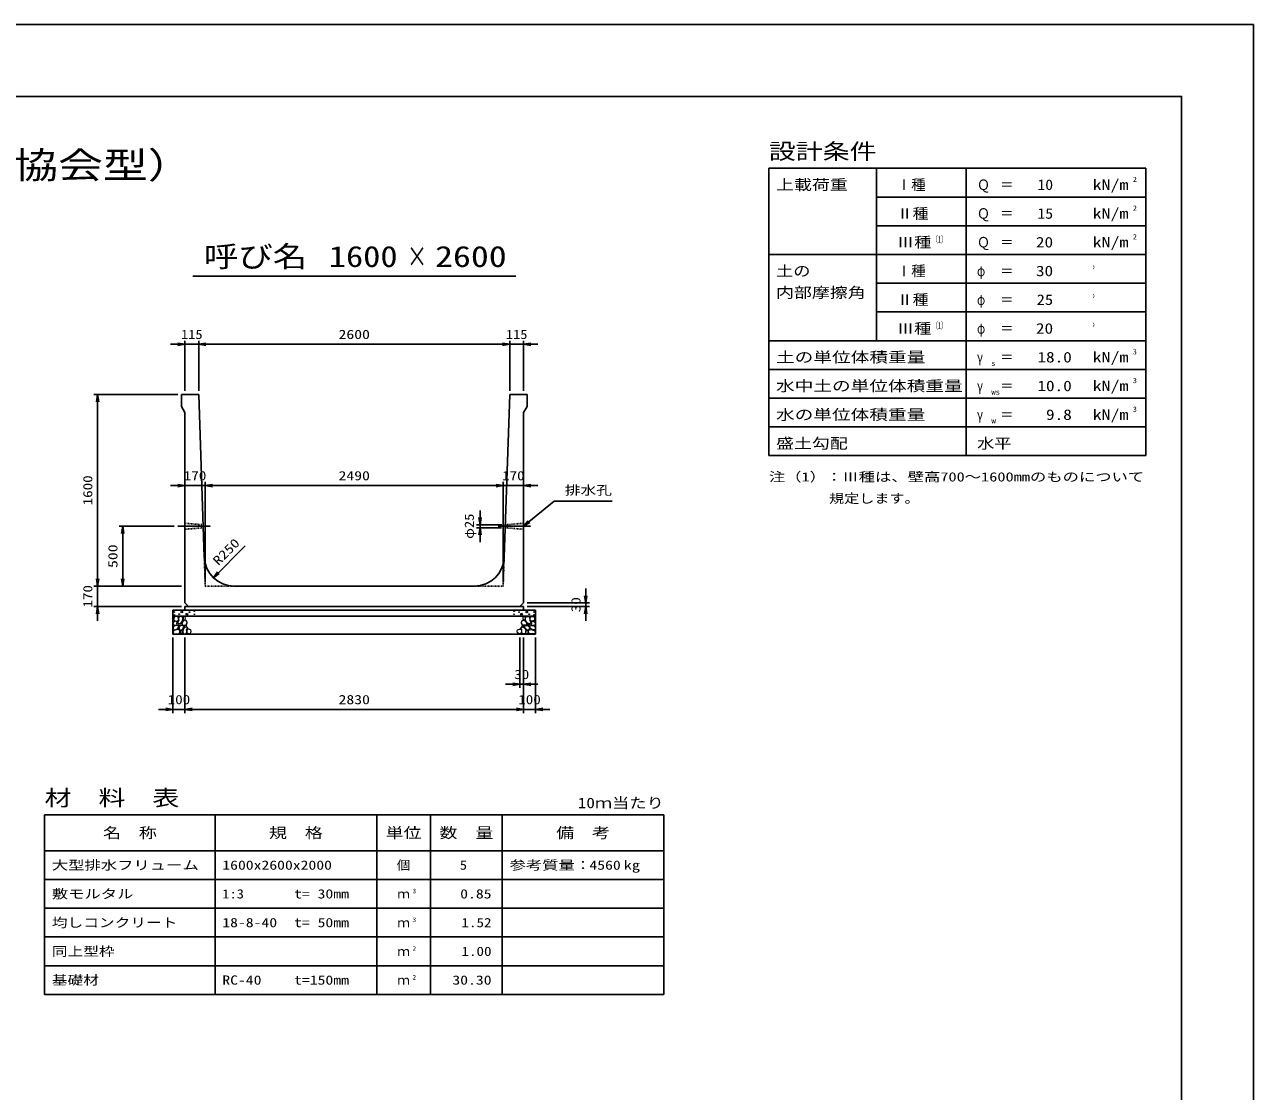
# Model space of a CAD drawing. Units: millimetres at full size. Extents: x 0 to 25230, y 0 to 17820.
# Drawn here: x 14960 to 25230, y 8910 to 17820 of the extents above; entities that cross this region are included whole.
import ezdxf
from ezdxf.enums import TextEntityAlignment as Align

# ---------------------------------------------------------------- set-up
doc = ezdxf.new("R2010")
doc.units = ezdxf.units.MM
doc.linetypes.add('CHAIN', pattern=[18.5, 12, -1.5, 3.5, -1.5])
doc.linetypes.add('DASHED_SPACED', pattern=[12, 6, -6])
for name, color, linetype, lineweight in [('0_2', 7, 'Continuous', 25), ('D-BMK', 2, 'CHAIN', 25), ('D-DCR-HCHn', 4, 'Continuous', 9), ('D-MTR-FRAM', 7, 'Continuous', 25), ('D-MTR-LINE', 7, 'Continuous', 25), ('D-STR-DIM', 7, 'Continuous', 25), ('D-STR-STRn', 1, 'Continuous', 25), ('D-TTL', 2, 'Continuous', 25), ('D-TTL-FRAM', 2, 'Continuous', 25), ('D-TTL-LINE', 7, 'Continuous', 25), ('D-TTL-TXT', 7, 'Continuous', 25)]:
    doc.layers.add(name, color=color, linetype=linetype, lineweight=lineweight)
for name, color, linetype in [('D-DOC', 7, 'Continuous'), ('D-MTR', 7, 'Continuous'), ('D-MTR-TXT', 7, 'Continuous')]:
    doc.layers.add(name, color=color, linetype=linetype)
doc.styles.add('ＭＳ ゴシック', font='')
doc.styles.get('ＭＳ ゴシック').set_extended_font_data('MS Gothic')

# ---------------------------------------------------------------- blocks, each defined once
blk = doc.blocks.new('open_arrow')
at = {"color": 0, "linetype": 'Continuous', "lineweight": -2}
blk.add_lwpolyline([(7.5, 1.25), (0, 0), (7.5, -1.25)], dxfattribs=at)

msp = doc.modelspace()

# ---------------------------------------------------------------- linework, layer by layer
at = {"layer": '0_2'}
for p, q in [((16210, 13630), (15750, 13630)), ((15780, 13630), (15780, 13130)), ((16270, 13130), (15750, 13130))]:
    msp.add_line(p, q, dxfattribs=at)
at = {"layer": 'D-BMK'}
for p, q in [((16240, 13630), (16512.812, 13630)), ((18917.188, 13630), (19190, 13630))]:
    msp.add_line(p, q, dxfattribs=at)
at = {"layer": 'D-DCR-HCHn'}
for points in [[(16238.399, 12873.696), (16222.796, 12877.163), (16208.928, 12870.228), (16207.194, 12854.626), (16210.661, 12842.491), (16227.997, 12837.29), (16240.132, 12837.29), (16245.333, 12845.958), (16245.333, 12865.028)], [(16252.267, 12875.429), (16247.067, 12859.827), (16248.8, 12842.491), (16236.665, 12823.421), (16252.267, 12814.753), (16269.603, 12823.421), (16280.005, 12837.29), (16283.472, 12859.827), (16280.005, 12871.962), (16269.603, 12877.163)], [(16281.739, 12833.823), (16273.071, 12813.02), (16280.005, 12804.352), (16300.808, 12804.352), (16309.476, 12807.819), (16318.144, 12819.954), (16318.144, 12830.356), (16309.476, 12844.224), (16299.074, 12845.958)], [(16285.206, 12871.962), (16285.206, 12851.159), (16293.874, 12845.958), (16302.542, 12851.159), (16304.275, 12863.294), (16302.542, 12873.696), (16290.407, 12877.163)], [(19148.261, 12833.823), (19156.929, 12813.02), (19149.995, 12804.352), (19129.192, 12804.352), (19120.524, 12807.819), (19111.856, 12819.954), (19111.856, 12830.356), (19120.524, 12844.224), (19130.926, 12845.958)], [(19144.794, 12871.962), (19144.794, 12851.159), (19136.126, 12845.958), (19127.458, 12851.159), (19125.725, 12863.294), (19127.458, 12873.696), (19139.593, 12877.163)], [(19177.733, 12875.429), (19182.933, 12859.827), (19181.2, 12842.491), (19193.335, 12823.421), (19177.733, 12814.753), (19160.397, 12823.421), (19149.995, 12837.29), (19146.528, 12859.827), (19149.995, 12871.962), (19160.397, 12877.163)], [(19191.601, 12873.696), (19207.204, 12877.163), (19221.072, 12870.228), (19222.806, 12854.626), (19219.339, 12842.491), (19202.003, 12837.29), (19189.868, 12837.29), (19184.667, 12845.958), (19184.667, 12865.028)], [(16205.46, 12830.356), (16200.26, 12814.753), (16207.194, 12804.352), (16224.53, 12802.618), (16236.366, 12807.699), (16231.464, 12819.954), (16234.932, 12826.889), (16227.997, 12833.823), (16217.596, 12837.29)], [(16238.366, 12772.757), (16251.208, 12792.019), (16249.603, 12796.834), (16231.946, 12801.65), (16215.894, 12800.045), (16204.658, 12790.414), (16203.052, 12779.177), (16204.658, 12767.941), (16217.499, 12764.731)], [(16244.787, 12732.627), (16256.023, 12737.443), (16259.234, 12753.494), (16252.813, 12764.731), (16241.577, 12767.941), (16227.13, 12766.336), (16211.078, 12759.915), (16203.052, 12750.284), (16203.052, 12739.048), (16207.868, 12732.627), (16227.13, 12734.232)], [(16255.735, 12814.753), (16247.067, 12807.819), (16250.534, 12802.618), (16262.669, 12802.618), (16267.87, 12804.352), (16271.337, 12811.286), (16266.136, 12816.487)], [(16283.311, 12772.757), (16291.337, 12792.019), (16284.916, 12800.045), (16265.654, 12800.045), (16257.628, 12796.834), (16249.603, 12785.598), (16249.603, 12775.967), (16257.628, 12763.125), (16267.259, 12761.52)], [(16280.101, 12737.443), (16280.101, 12756.705), (16272.075, 12761.52), (16264.049, 12756.705), (16262.444, 12745.469), (16264.049, 12735.837), (16275.285, 12732.627)], [(16310.599, 12734.232), (16315.415, 12748.679), (16313.81, 12764.731), (16325.046, 12782.388), (16310.599, 12790.414), (16294.548, 12782.388), (16284.916, 12769.546), (16281.706, 12748.679), (16284.916, 12737.443), (16294.548, 12732.627)], [(16307.389, 12790.414), (16315.415, 12796.834), (16312.204, 12801.65), (16300.968, 12801.65), (16296.153, 12800.045), (16292.942, 12793.624), (16297.758, 12788.808)], [(16323.441, 12735.837), (16337.887, 12732.627), (16350.729, 12739.048), (16352.334, 12753.494), (16349.124, 12764.731), (16333.072, 12769.546), (16321.836, 12769.546), (16317.02, 12761.52), (16317.02, 12743.863)], [(19106.559, 12735.837), (19092.113, 12732.627), (19079.271, 12739.048), (19077.666, 12753.494), (19080.876, 12764.731), (19096.928, 12769.546), (19108.164, 12769.546), (19112.98, 12761.52), (19112.98, 12743.863)], [(19119.401, 12734.232), (19114.585, 12748.679), (19116.19, 12764.731), (19104.954, 12782.388), (19119.401, 12790.414), (19135.452, 12782.388), (19145.084, 12769.546), (19148.294, 12748.679), (19145.084, 12737.443), (19135.452, 12732.627)], [(19122.611, 12790.414), (19114.585, 12796.834), (19117.796, 12801.65), (19129.032, 12801.65), (19133.847, 12800.045), (19137.058, 12793.624), (19132.242, 12788.808)], [(19146.689, 12772.757), (19138.663, 12792.019), (19145.084, 12800.045), (19164.346, 12800.045), (19172.372, 12796.834), (19180.397, 12785.598), (19180.397, 12775.967), (19172.372, 12763.125), (19162.741, 12761.52)], [(19149.899, 12737.443), (19149.899, 12756.705), (19157.925, 12761.52), (19165.951, 12756.705), (19167.556, 12745.469), (19165.951, 12735.837), (19154.715, 12732.627)], [(19174.265, 12814.753), (19182.933, 12807.819), (19179.466, 12802.618), (19167.331, 12802.618), (19162.13, 12804.352), (19158.663, 12811.286), (19163.864, 12816.487)], [(19185.213, 12732.627), (19173.977, 12737.443), (19170.766, 12753.494), (19177.187, 12764.731), (19188.423, 12767.941), (19202.87, 12766.336), (19218.922, 12759.915), (19226.948, 12750.284), (19226.948, 12739.048), (19222.132, 12732.627), (19202.87, 12734.232)], [(19191.634, 12772.757), (19178.792, 12792.019), (19180.397, 12796.834), (19198.054, 12801.65), (19214.106, 12800.045), (19225.342, 12790.414), (19226.948, 12779.177), (19225.342, 12767.941), (19212.501, 12764.731)], [(19224.54, 12830.356), (19229.74, 12814.753), (19222.806, 12804.352), (19205.47, 12802.618), (19193.634, 12807.699), (19198.536, 12819.954), (19195.068, 12826.889), (19202.003, 12833.823), (19212.404, 12837.29)]]:
    msp.add_lwpolyline(points, close=True, dxfattribs=at)
for centre, radius in [((16210.727, 12913.955), 3), ((16211.869, 12888.91), 3), ((16252.292, 12895.752), 3), ((16273.336, 12913.955), 7.5), ((16316.664, 12894.961), 7.5), ((16337.708, 12913.164), 3), ((16378.131, 12920.006), 3), ((16379.273, 12894.961), 3), ((19050.727, 12894.961), 3), ((19051.869, 12920.006), 3), ((19092.292, 12913.164), 3), ((19113.336, 12894.961), 7.5), ((19156.664, 12913.955), 7.5), ((19177.708, 12895.752), 3), ((19218.131, 12888.91), 3), ((19219.273, 12913.955), 3)]:
    msp.add_circle(centre, radius, dxfattribs=at)
at = {"layer": 'D-MTR-FRAM'}
for p, q in [((15127.5, 11220), (20302.5, 11220)), ((15127.5, 11220), (15127.5, 9720)), ((20302.5, 11220), (20302.5, 9720)), ((15127.5, 9720), (20302.5, 9720))]:
    msp.add_line(p, q, dxfattribs=at)
at = {"layer": 'D-MTR-LINE'}
for p, q in [((16552.5, 11220), (16552.5, 9720)), ((17902.5, 11220), (17902.5, 9720)), ((18352.5, 11220), (18352.5, 9720)), ((18952.5, 11220), (18952.5, 9720)), ((15127.5, 10920), (20302.5, 10920)), ((15127.5, 10680), (20302.5, 10680)), ((15127.5, 10440), (20302.5, 10440)), ((15127.5, 10200), (20302.5, 10200)), ((15127.5, 9960), (20302.5, 9960))]:
    msp.add_line(p, q, dxfattribs=at)
at = {"layer": 'D-STR-DIM'}
for p, q in [((16180, 15150), (16535, 15150)), ((16300, 14760), (16300, 15180)), ((16415, 14760), (16415, 15180)), ((16415, 14760), (16415, 15180)), ((16415, 15150), (19015, 15150)), ((18895, 15150), (19250, 15150)), ((19015, 14760), (19015, 15180)), ((19015, 14760), (19015, 15180)), ((19130, 14760), (19130, 15180)), ((16240, 14730), (15540, 14730)), ((15570, 14730), (15570, 13130)), ((16180, 13970), (16590, 13970)), ((16470, 13160), (16470, 14000)), ((16470, 13160), (16470, 14000)), ((16470, 13970), (18960, 13970)), ((18840, 13970), (19250, 13970)), ((18960, 13160), (18960, 14000)), ((18960, 13160), (18960, 14000)), ((18767.188, 13762.5), (18767.188, 13497.5)), ((18947.617, 13642.5), (18737.188, 13642.5)), ((18946.758, 13617.5), (18737.188, 13617.5)), ((16537.84, 13200.212), (16803.005, 13465.377)), ((15570, 13250), (15570, 12840)), ((16270, 13130), (15540, 13130)), ((16270, 13130), (15540, 13130)), ((19650, 13110), (19650, 12840)), ((16270, 12960), (15540, 12960)), ((19160, 12990), (19680, 12990)), ((19160, 12960), (19680, 12960)), ((16200, 12700), (16200, 12070)), ((16300, 12700), (16300, 12070)), ((16300, 12700), (16300, 12070)), ((19100, 12700), (19100, 12280)), ((19130, 12700), (19130, 12070)), ((19130, 12700), (19130, 12070)), ((19130, 12700), (19130, 12280)), ((19230, 12700), (19230, 12070)), ((18980, 12310), (19250, 12310)), ((16420, 12100), (16080, 12100)), ((16300, 12100), (19130, 12100)), ((19350, 12100), (19010, 12100))]:
    msp.add_line(p, q, dxfattribs=at)
msp.add_lwpolyline([(19130, 13630), (19385, 13840), (19445, 13840), (19869.416, 13840)], dxfattribs=at)
at = {"layer": 'D-STR-STRn'}
for p, q in [((16270, 14730), (16415, 14730)), ((16270, 14630), (16270, 14730)), ((16415, 14730), (16461.701, 13371.411)), ((19015, 14730), (18968.299, 13371.411)), ((19160, 14730), (19015, 14730)), ((19160, 14630), (19160, 14730)), ((16270, 14630), (16300, 14580)), ((19160, 14630), (19130, 14580)), ((16300, 12990), (16300, 14580)), ((19130, 12990), (19130, 14580)), ((16711.554, 13130), (18718.446, 13130)), ((16300, 12990), (16330, 12960)), ((16300, 12960), (19130, 12960)), ((16300, 12960), (16300, 12930)), ((19130, 12990), (19100, 12960)), ((19130, 12960), (19130, 12930)), ((16200, 12730), (16200, 12930)), ((16200, 12930), (19230, 12930)), ((16200, 12880), (19230, 12880)), ((19230, 12730), (19230, 12930)), ((16200, 12730), (19230, 12730))]:
    msp.add_line(p, q, dxfattribs=at)
at = {"layer": 'D-STR-STRn', "color": 2, "linetype": 'DASHED_SPACED'}
for p, q in [((16452.383, 13642.5), (16300, 13655)), ((16453.242, 13617.5), (16300, 13605)), ((19130, 13605), (18976.758, 13617.5)), ((19130, 13655), (18977.617, 13642.5)), ((16461.701, 13371.411), (16470, 13130)), ((18968.299, 13371.411), (18960, 13130)), ((16470, 13130), (16711.554, 13130)), ((18960, 13130), (18718.446, 13130))]:
    msp.add_line(p, q, dxfattribs=at)
at = {"layer": 'D-STR-STRn'}
for centre, start, end in [((16711.554, 13380), 181.96877, 270), ((18718.446, 13380), 270, 358.03123)]:
    msp.add_arc(centre, 250, start, end, dxfattribs=at)
at = {"layer": 'D-TTL'}
for points in [[(0, 0), (25230, 0), (25230, 17820), (0, 17820)], [(600, 600), (24630, 600), (24630, 17220), (600, 17220)]]:
    msp.add_lwpolyline(points, close=True, dxfattribs=at)
at = {"layer": 'D-TTL-FRAM'}
for p, q in [((24330, 16620), (21180, 16620)), ((21180, 16620), (21180, 14220)), ((24330, 16620), (24330, 14220)), ((24330, 14220), (21180, 14220))]:
    msp.add_line(p, q, dxfattribs=at)
at = {"layer": 'D-TTL-LINE'}
for p, q in [((22080, 16620), (22080, 15180)), ((22830, 16620), (22830, 14220)), ((24330, 16380), (22080, 16380)), ((24330, 16140), (22080, 16140)), ((24330, 15900), (21180, 15900)), ((24330, 15660), (22080, 15660)), ((24330, 15420), (22080, 15420)), ((24330, 15180), (21180, 15180)), ((24330, 14940), (21180, 14940)), ((24330, 14700), (21180, 14700)), ((24330, 14460), (21180, 14460))]:
    msp.add_line(p, q, dxfattribs=at)
at = {"layer": 'D-TTL-TXT'}
msp.add_line((16365, 15720), (19065, 15720), dxfattribs=at)

# ---------------------------------------------------------------- block references
at = {"layer": '0_2', "xscale": 8, "yscale": 8}
for p, rotation in [((15780, 13630), 270), ((15780, 13130), 90)]:
    msp.add_blockref('open_arrow', p, dxfattribs=dict(at, rotation=rotation))
at = {"layer": 'D-STR-DIM', "xscale": 8, "yscale": 8}
for p, rotation in [((16300, 15150), 180), ((19015, 15150), 180), ((19015, 15150), 180), ((15570, 14730), 270), ((16300, 13970), 180), ((18960, 13970), 180), ((18960, 13970), 180), ((18767.188, 13642.5), 90), ((19130, 13630), 39.5), ((18767.188, 13617.5), 270), ((16537.84, 13200.212), 45), ((15570, 13130), 90), ((15570, 13130), 90), ((19650, 12990), 90), ((15570, 12960), 270), ((19650, 12960), 270), ((19100, 12310), 180), ((16200, 12100), 180), ((19130, 12100), 180), ((19130, 12100), 180)]:
    msp.add_blockref('open_arrow', p, dxfattribs=dict(at, rotation=rotation))
for p in [(16415, 15150), (16415, 15150), (19130, 15150), (16470, 13970), (16470, 13970), (19130, 13970), (19130, 12310), (16300, 12100), (16300, 12100), (19230, 12100)]:
    msp.add_blockref('open_arrow', p, dxfattribs=at)

# ---------------------------------------------------------------- texts
at = {"layer": '0_2', "style": 'ＭＳ ゴシック', "width": 1.25}
msp.add_text('500', height=76.98, rotation=90, dxfattribs=at).set_placement((15697.5, 13380), align=Align.MIDDLE_CENTER)
at = {"layer": 'D-DOC', "style": 'ＭＳ ゴシック'}
for s, width, p in [('注（1）：Ⅲ種は、壁高700～1600mmのものについて', 1.3, (21180, 13981)), ('\u3000\u3000\u3000\u3000規定します。', 1.2, (21180, 13801))]:
    msp.add_text(s, height=76.98, dxfattribs=dict(at, width=width)).set_placement(p, align=Align.BOTTOM_LEFT)
at = {"layer": 'D-MTR', "style": 'ＭＳ ゴシック', "width": 1.25}
msp.add_text('材\u3000料\u3000表', height=132, dxfattribs=at).set_placement((15127.5, 11256), align=Align.BOTTOM_LEFT)
at = {"layer": 'D-MTR', "style": 'ＭＳ ゴシック', "width": 1.2}
msp.add_text('10ｍ当たり', height=87.98, dxfattribs=at).set_placement((20302.5, 11249), align=Align.BOTTOM_RIGHT)
at = {"layer": 'D-MTR-TXT', "style": 'ＭＳ ゴシック'}
for s, height, width, p in [('名\u3000称', 87.98, 1.25, (15840, 11070)), ('規\u3000格', 87.98, 1.25, (17227.5, 11070)), ('単位', 87.98, 1.25, (18127.5, 11070)), ('数\u3000量', 87.98, 1.25, (18652.5, 11070)), ('備\u3000考', 87.98, 1.25, (19627.5, 11070)), ('個', 76.98, 1.1, (18127.5, 10800))]:
    msp.add_text(s, height=height, dxfattribs=dict(at, width=width)).set_placement(p, align=Align.MIDDLE_CENTER)
for s, width, p in [('大型排水フリューム', 1.3, (15187.5, 10800)), ('1600x2600x2000', 1.25, (16612.5, 10800)), ('参考質量：    kg', 1.3, (19012.5, 10800)), ('敷モルタル', 1.3, (15187.5, 10560)), ('1:3', 1.15, (16612.5, 10560)), ('t= 30mm', 1.25, (17212.5, 10560)), ('均しコンクリート', 1.25, (15187.5, 10320)), ('18-8-40', 1.25, (16612.5, 10320)), ('t= 50mm', 1.25, (17212.5, 10320)), ('同上型枠', 1.25, (15187.5, 10080)), ('基礎材', 1.25, (15187.5, 9840)), ('RC-40', 1.25, (16612.5, 9840)), ('t=150mm', 1.25, (17212.5, 9840))]:
    msp.add_text(s, height=76.98, dxfattribs=dict(at, width=width)).set_placement(p, align=Align.MIDDLE_LEFT)
for s, width, p in [('5', 1.15, (18657.83, 10800)), ('4560', 1.25, (19942.5, 10800)), ('0.85', 1.25, (18862.5, 10560)), ('1.52', 1.2, (18862.5, 10320)), ('1.00', 1.2, (18862.5, 10080)), ('30.30', 1.25, (18862.5, 9840))]:
    msp.add_text(s, height=76.98, dxfattribs=dict(at, width=width)).set_placement(p, align=Align.MIDDLE_RIGHT)
for p in [(18127.5, 10560), (18127.5, 10320), (18127.5, 10080), (18127.5, 9840)]:
    msp.add_text('ｍ', height=76.98, dxfattribs=at).set_placement(p, align=Align.MIDDLE_CENTER)
at = {"layer": 'D-MTR-TXT', "style": 'ＭＳ ゴシック', "width": 1.15}
for s, p in [('3', (18202.5, 10553)), ('3', (18202.5, 10313)), ('2', (18202.5, 10073)), ('2', (18202.5, 9833))]:
    msp.add_text(s, height=38.49, dxfattribs=at).set_placement(p, align=Align.BOTTOM_LEFT)
at = {"layer": 'D-STR-DIM', "style": 'ＭＳ ゴシック'}
for s, width, p in [('115', 1.15, (16357.5, 15232.5)), ('2600', 1.25, (17715, 15232.5)), ('115', 1.15, (19072.5, 15232.5)), ('170', 1.2, (16385, 14052.5)), ('2490', 1.25, (17715, 14052.5)), ('170', 1.2, (19045, 14052.5)), ('30', 1.2, (19115, 12392.5)), ('100', 1.2, (16250, 12182.5)), ('2830', 1.25, (17715, 12182.5)), ('100', 1.2, (19180, 12182.5))]:
    msp.add_text(s, height=76.98, dxfattribs=dict(at, width=width)).set_placement(p, align=Align.MIDDLE_CENTER)
for s, width, p in [('1600', 1.2, (15487.5, 13930)), ('φ25', 1.15, (18676.16, 13630)), ('170', 1.2, (15487.5, 13045)), ('30', 1.2, (19567.5, 12975))]:
    msp.add_text(s, height=76.98, rotation=90, dxfattribs=dict(at, width=width)).set_placement(p, align=Align.MIDDLE_CENTER)
at = {"layer": 'D-STR-DIM', "style": 'ＭＳ ゴシック', "width": 1.25}
msp.add_text('排水孔', height=76.98, dxfattribs=at).set_placement((19475, 13870), align=Align.BOTTOM_LEFT)
msp.add_text('R250', height=76.98, rotation=45, dxfattribs=at).set_placement((16596.25, 13281.25), align=Align.BOTTOM_LEFT)
at = {"layer": 'D-TTL-TXT', "style": 'ＭＳ ゴシック'}
for s, height, width, p in [('設計条件', 132, 1.25, (21180, 16656)), ('上載荷重', 87.98, 1.25, (21240, 16412)), ('2', 43.99, 1.15, (24222, 16492)), ('Ｑ', 87.98, 0.9, (22920, 16412)), ('＝', 87.98, 0.95, (23112, 16412)), ('kN/m', 87.98, 1.25, (23886, 16412)), ('Ⅱ種', 87.98, 1.1, (22250, 16172)), ('Ｑ', 87.98, 0.9, (22920, 16172)), ('＝', 87.98, 0.95, (23112, 16172)), ('kN/m', 87.98, 1.25, (23886, 16172)), ('2', 43.99, 1.15, (24222, 16252)), ('Ⅲ種', 87.98, 1.2, (22250, 15932)), ('（1）', 54.99, 0.6, (22546.769, 15982.923)), ('Ｑ', 87.98, 0.9, (22920, 15932)), ('＝', 87.98, 0.95, (23112, 15932)), ('kN/m', 87.98, 1.25, (23886, 15932)), ('2', 43.99, 1.15, (24222, 16012)), ('土の', 87.98, 1.2, (21240, 15692)), ('φ', 87.98, 0.75, (22920, 15692)), ('＝', 87.98, 0.95, (23112, 15692)), ('°', 87.98, 0.3, (23886, 15692)), ('内部摩擦角', 87.98, 1.25, (21240, 15512)), ('Ⅱ種', 87.98, 1.1, (22250, 15452)), ('φ', 87.98, 0.75, (22920, 15452)), ('＝', 87.98, 0.95, (23112, 15452)), ('°', 87.98, 0.3, (23886, 15452)), ('Ⅲ種', 87.98, 1.2, (22250, 15212)), ('（1）', 54.99, 0.6, (22546.769, 15262.923)), ('φ', 87.98, 0.75, (22920, 15212)), ('°', 87.98, 0.3, (23886, 15212)), ('＝', 87.98, 0.95, (23112, 15212)), ('土の単位体積重量', 87.98, 1.3, (21240, 14972)), ('3', 43.99, 1.15, (24222, 15052)), ('γ', 87.98, 0.75, (22920, 14972)), ('s', 43.99, 1.15, (23040, 14956)), ('＝', 87.98, 0.95, (23112, 14972)), ('kN/m', 87.98, 1.25, (23886, 14972)), ('水中土の単位体積重量', 87.98, 1.3, (21240, 14732)), ('γ', 87.98, 0.75, (22920, 14732)), ('＝', 87.98, 0.95, (23112, 14732)), ('kN/m', 87.98, 1.25, (23886, 14732)), ('3', 43.99, 1.15, (24222, 14812)), ('ws', 43.99, 1.2, (23040, 14716)), ('水の単位体積重量', 87.98, 1.3, (21240, 14492)), ('γ', 87.98, 0.75, (22920, 14492)), ('kN/m', 87.98, 1.25, (23886, 14492)), ('3', 43.99, 1.15, (24222, 14572)), ('w', 43.99, 1.25, (23040, 14476)), ('＝', 87.98, 0.95, (23112, 14492)), ('盛土勾配', 87.98, 1.25, (21240, 14252)), ('水平', 87.98, 1.2, (22920, 14252))]:
    msp.add_text(s, height=height, dxfattribs=dict(at, width=width)).set_placement(p, align=Align.BOTTOM_LEFT)
for s, height, width, p in [('大型排水フリューム（農業土木事業協会型）', 219.9, 1.25, (12615, 16470)), ('呼び名', 176, 1.2, (16890, 15742.5)), ('1600', 176, 1.2, (17790, 15742.5)), ('×', 176, 0.7, (18240, 15742.5)), ('2600', 176, 1.25, (18690, 15742.5))]:
    msp.add_text(s, height=height, dxfattribs=dict(at, width=width)).set_placement(p, align=Align.BOTTOM_CENTER)
for p in [(22250, 16412), (22250, 15692)]:
    msp.add_text('Ⅰ種', height=87.98, dxfattribs=at).set_placement(p, align=Align.BOTTOM_LEFT)
for s, width, p in [('10', 1.1, (23556, 16412)), ('15', 1.1, (23556, 16172)), ('20', 1.2, (23556, 15932)), ('30', 1.2, (23556, 15692)), ('25', 1.15, (23556, 15452)), ('20', 1.2, (23556, 15212)), ('18.0', 1.2, (23712, 14972)), ('10.0', 1.2, (23712, 14732)), ('9.8', 1.2, (23712, 14492))]:
    msp.add_text(s, height=87.98, dxfattribs=dict(at, width=width)).set_placement(p, align=Align.BOTTOM_RIGHT)

doc.saveas('drawing.dxf')
